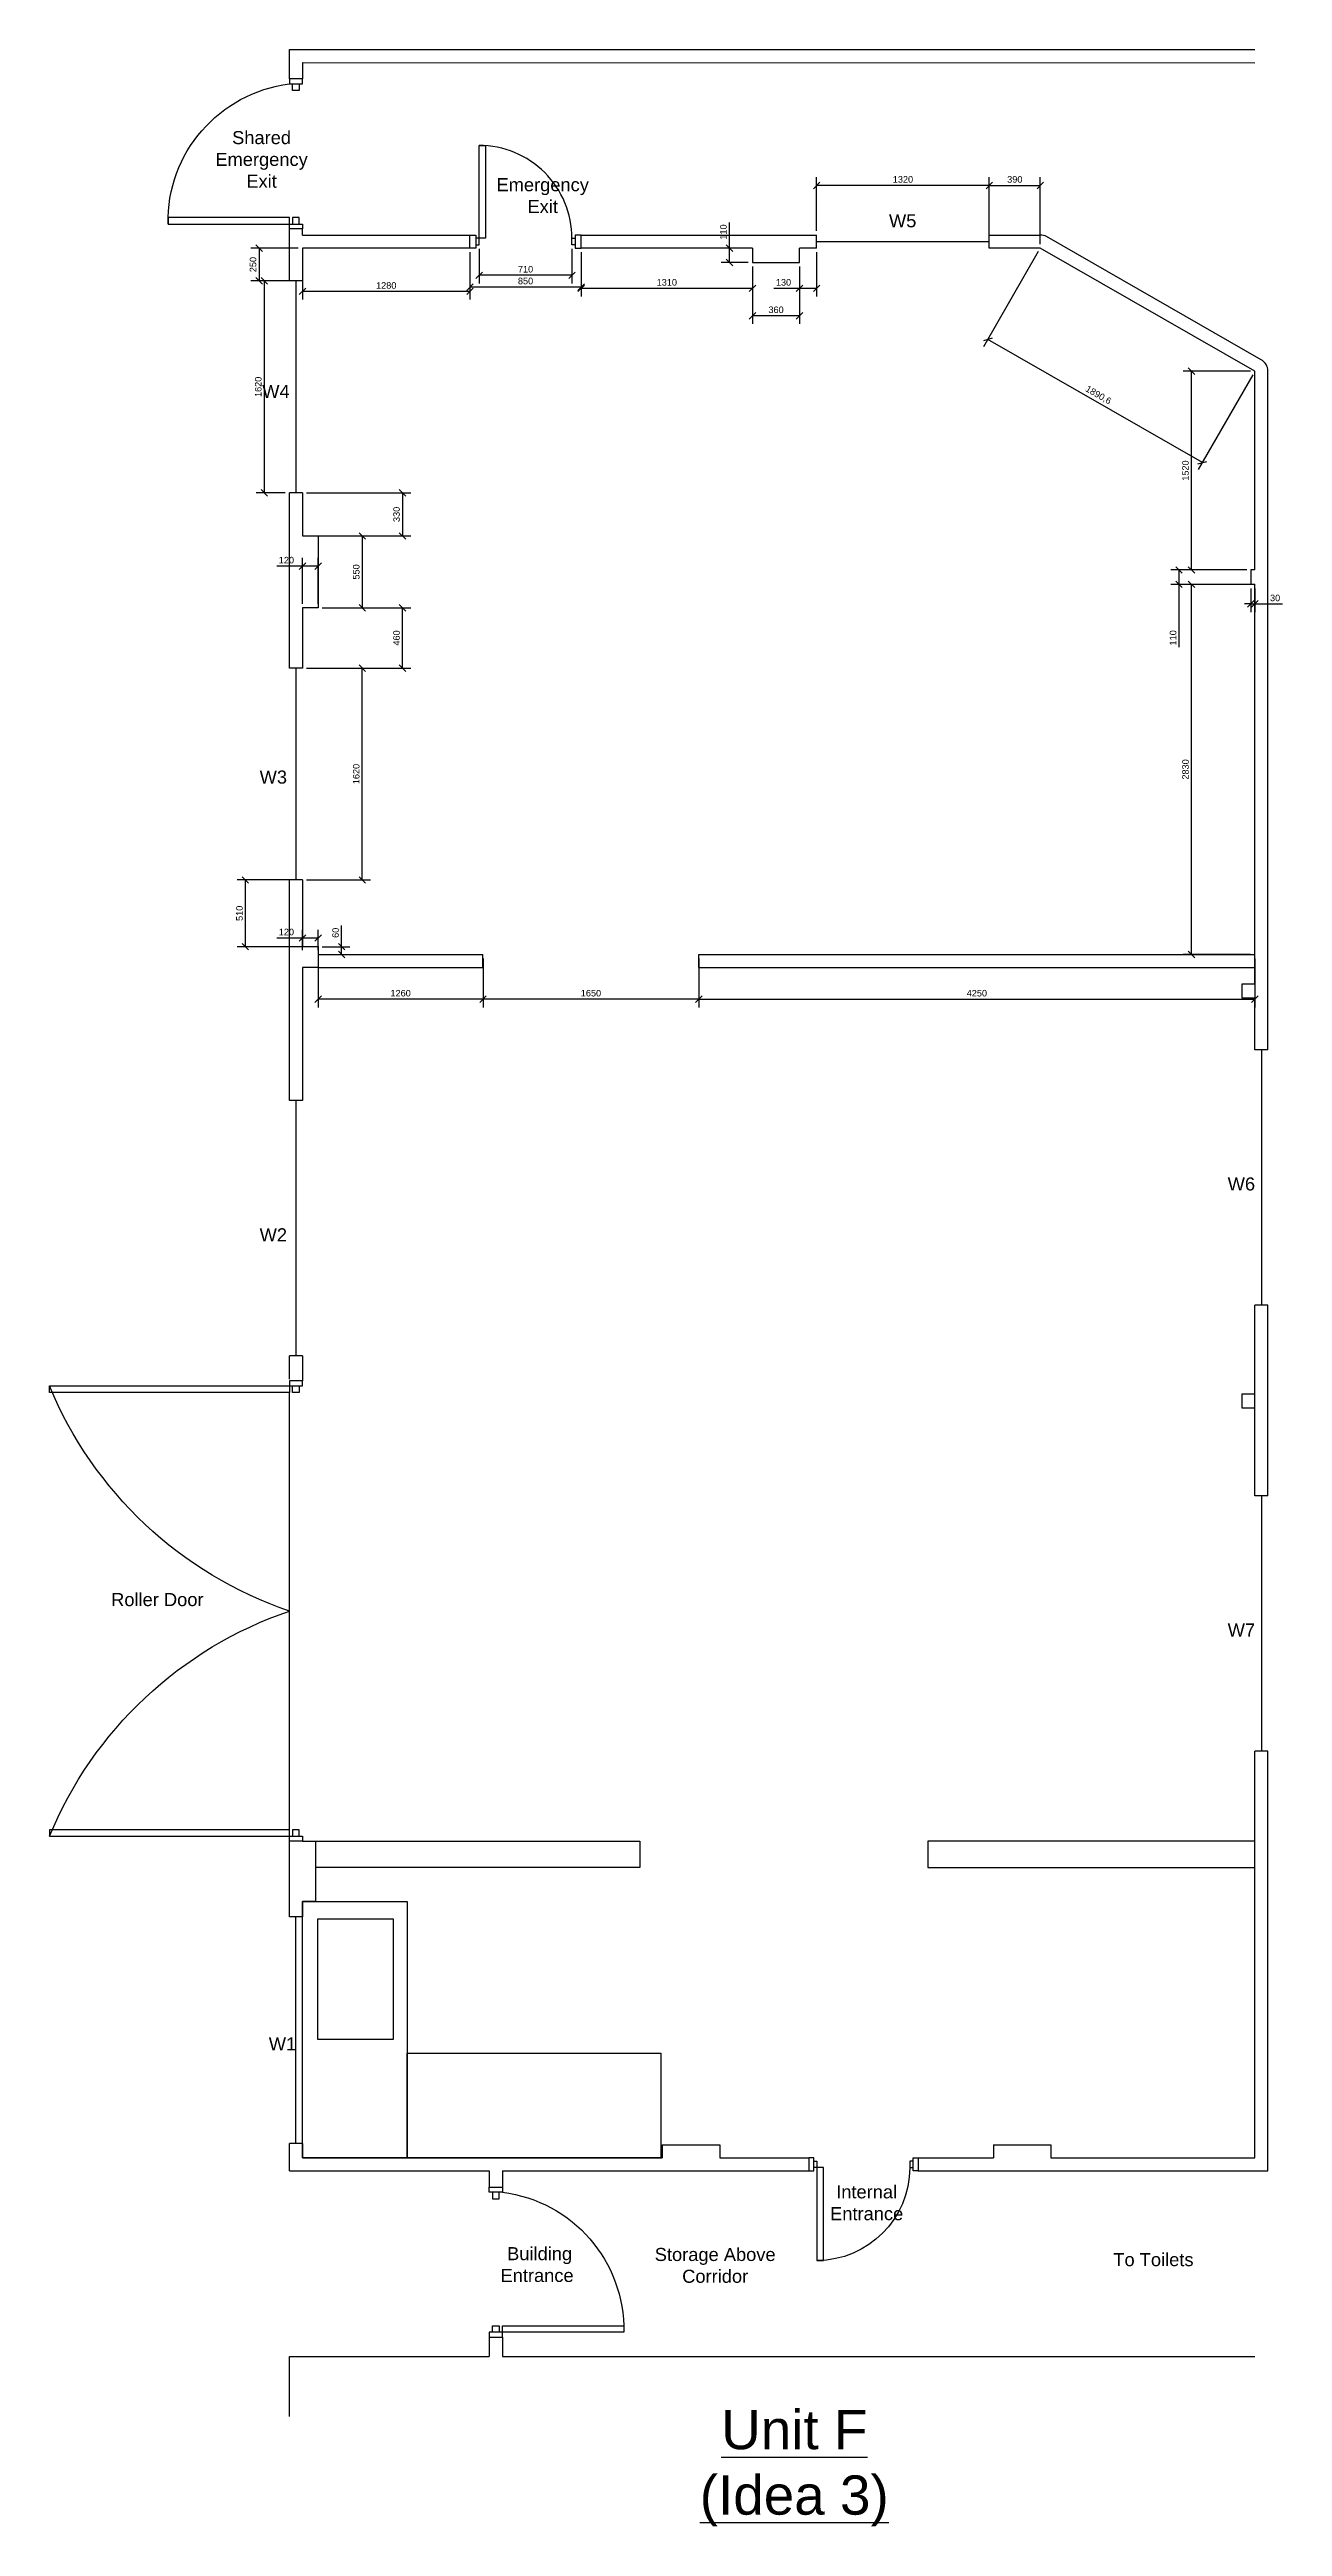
# Model space of a CAD drawing. Extents: x 174723 to 417084, y 13529 to 78714.
# Drawn here: x 352858 to 362283, y 22565 to 41502 of the extents above; entities that cross this region are included whole.
import ezdxf

# ---------------------------------------------------------------- set-up
doc = ezdxf.new("R2010")
doc.units = 0
doc.layers.get('0').update_dxf_attribs({"linetype": 'CONTINUOUS'})
doc.layers.get('DEFPOINTS').update_dxf_attribs({"linetype": 'CONTINUOUS'})
for name, color, linetype in [('DIMENSIONS', 4, 'CONTINUOUS'), ('ROOM_TEXT', 1, 'CONTINUOUS'), ('TIMBER', 2, 'CONTINUOUS'), ('VERIFIED_DIMENSIONS', 6, 'CONTINUOUS'), ('WALLS', 7, 'CONTINUOUS')]:
    doc.layers.add(name, color=color, linetype=linetype)
doc.styles.add('ROOM_TEXT', font='arial.ttf')
doc.styles.get("Standard").update_dxf_attribs({"font": 'arial.ttf'})
doc.dimstyles.new('ISO-25', dxfattribs={"dimtxt": 2.5, "dimasz": 2.5, "dimexe": 1.25, "dimexo": 0.625, "dimtad": 1, "dimtxsty": 'STANDARD', "dimcen": 2.5, "dimazin": 3, "dimtfac": 1, "dimtmove": 0, "dimatfit": 3})

# ---------------------------------------------------------------- blocks, each defined once
blk = doc.blocks.new('SINGLE_DOOR')
at = {"linetype": 'CONTINUOUS'}
for points in [[(38233, 49540), (38233, 49578), (38333, 49578), (38333, 49540)], [(38258, 49540), (38258, 49516), (38308, 49516), (38308, 49540)], [(38233, 48781), (38233, 48743), (38333, 48743), (38333, 48781)], [(38258, 48781), (38258, 48806), (38308, 48806), (38308, 48781)]]:
    blk.add_lwpolyline(points, close=True, dxfattribs=at)
blk.add_lwpolyline([(38308, 49466), (38308, 49516), (39018, 49516), (39018, 49466)], close=True)
blk.add_arc((38308, 49516), 710, 270, 360)
blk = doc.blocks.new('_OBLIQUE')
at = {"color": 0, "linetype": 'BYBLOCK'}
blk.add_line((-0.5, -0.5), (0.5, 0.5), dxfattribs=at)
blk = doc.blocks.new('*D98')
at = {"layer": 'DEFPOINTS', "color": 0}
for p in [(356172, 34583), (357822, 34583), (356172, 34242)]:
    blk.add_point(p, dxfattribs=at)
at = {"layer": 'VERIFIED_DIMENSIONS', "color": 0}
for p, q in [((356172, 34552), (356172, 34179)), ((357822, 34552), (357822, 34179)), ((357822, 34242), (356172, 34242))]:
    blk.add_line(p, q, dxfattribs=at)
at = {"layer": 'VERIFIED_DIMENSIONS', "color": 0, "xscale": 50, "yscale": 50, "zscale": 50, "rotation": 180}
blk.add_blockref('_OBLIQUE', (356172, 34242), dxfattribs=at)
at = {"layer": 'VERIFIED_DIMENSIONS', "color": 0, "xscale": 50, "yscale": 50, "zscale": 50}
blk.add_blockref('_OBLIQUE', (357822, 34242), dxfattribs=at)
at = {"layer": 'VERIFIED_DIMENSIONS', "color": 0, "insert": (356997, 34287), "char_height": 50, "attachment_point": 5}
blk.add_mtext('1650', dxfattribs=at)
blk = doc.blocks.new('*D99')
at = {"layer": 'DEFPOINTS', "color": 0}
for p in [(357822, 34583), (362072, 34583), (362072, 34242)]:
    blk.add_point(p, dxfattribs=at)
at = {"layer": 'VERIFIED_DIMENSIONS', "color": 0}
for p, q in [((357822, 34552), (357822, 34179)), ((362072, 34552), (362072, 34179)), ((357822, 34242), (362072, 34242))]:
    blk.add_line(p, q, dxfattribs=at)
at = {"layer": 'VERIFIED_DIMENSIONS', "color": 0, "xscale": 50, "yscale": 50, "zscale": 50, "rotation": 180}
blk.add_blockref('_OBLIQUE', (357822, 34242), dxfattribs=at)
at = {"layer": 'VERIFIED_DIMENSIONS', "color": 0, "xscale": 50, "yscale": 50, "zscale": 50}
blk.add_blockref('_OBLIQUE', (362072, 34242), dxfattribs=at)
at = {"layer": 'VERIFIED_DIMENSIONS', "color": 0, "insert": (359947, 34287), "char_height": 50, "attachment_point": 5}
blk.add_mtext('4250', dxfattribs=at)
blk = doc.blocks.new('*D100')
at = {"layer": 'DEFPOINTS', "color": 0}
for p in [(361588, 37413), (362072, 37413), (362072, 34583)]:
    blk.add_point(p, dxfattribs=at)
at = {"layer": 'VERIFIED_DIMENSIONS', "color": 0}
for p, q in [((362040, 37413), (361525, 37413)), ((361588, 34583), (361588, 37413)), ((362040, 34583), (361525, 34583))]:
    blk.add_line(p, q, dxfattribs=at)
at = {"layer": 'VERIFIED_DIMENSIONS', "color": 0, "xscale": 50, "yscale": 50, "zscale": 50}
for p, rotation in [((361588, 37413), 90), ((361588, 34583), 270)]:
    blk.add_blockref('_OBLIQUE', p, dxfattribs=dict(at, rotation=rotation))
at = {"layer": 'VERIFIED_DIMENSIONS', "color": 0, "insert": (361542, 35998), "char_height": 50, "attachment_point": 5, "rotation": 90}
blk.add_mtext('2830', dxfattribs=at)
blk = doc.blocks.new('*D101')
at = {"layer": 'DEFPOINTS', "color": 0}
for p in [(361492, 37523), (362042, 37523), (362042, 37413)]:
    blk.add_point(p, dxfattribs=at)
at = {"layer": 'VERIFIED_DIMENSIONS', "color": 0}
for p, q in [((362010, 37523), (361430, 37523)), ((361492, 37523), (361492, 37413)), ((362010, 37413), (361430, 37413)), ((361492, 37413), (361492, 36932))]:
    blk.add_line(p, q, dxfattribs=at)
at = {"layer": 'VERIFIED_DIMENSIONS', "color": 0, "xscale": 50, "yscale": 50, "zscale": 50}
for p, rotation in [((361492, 37523), 90), ((361492, 37413), 270)]:
    blk.add_blockref('_OBLIQUE', p, dxfattribs=dict(at, rotation=rotation))
at = {"layer": 'VERIFIED_DIMENSIONS', "color": 0, "insert": (361447, 37004), "char_height": 50, "attachment_point": 5, "rotation": 90}
blk.add_mtext('110', dxfattribs=at)
blk = doc.blocks.new('*D102')
at = {"layer": 'DEFPOINTS', "color": 0}
for p in [(361588, 39043), (362072, 39043), (362042, 37523)]:
    blk.add_point(p, dxfattribs=at)
at = {"layer": 'VERIFIED_DIMENSIONS', "color": 0}
for p, q in [((362040, 39043), (361525, 39043)), ((361588, 37523), (361588, 39043)), ((362010, 37523), (361525, 37523))]:
    blk.add_line(p, q, dxfattribs=at)
at = {"layer": 'VERIFIED_DIMENSIONS', "color": 0, "xscale": 50, "yscale": 50, "zscale": 50}
for p, rotation in [((361588, 39043), 90), ((361588, 37523), 270)]:
    blk.add_blockref('_OBLIQUE', p, dxfattribs=dict(at, rotation=rotation))
at = {"layer": 'VERIFIED_DIMENSIONS', "color": 0, "insert": (361542, 38283), "char_height": 50, "attachment_point": 5, "rotation": 90}
blk.add_mtext('1520', dxfattribs=at)
blk = doc.blocks.new('*D103')
at = {"layer": 'DEFPOINTS', "color": 0}
for p in [(354912, 34583), (356172, 34583), (354912, 34242)]:
    blk.add_point(p, dxfattribs=at)
at = {"layer": 'VERIFIED_DIMENSIONS', "color": 0}
for p, q in [((354912, 34552), (354912, 34179)), ((356172, 34552), (356172, 34179)), ((356172, 34242), (354912, 34242))]:
    blk.add_line(p, q, dxfattribs=at)
at = {"layer": 'VERIFIED_DIMENSIONS', "color": 0, "xscale": 50, "yscale": 50, "zscale": 50, "rotation": 180}
blk.add_blockref('_OBLIQUE', (354912, 34242), dxfattribs=at)
at = {"layer": 'VERIFIED_DIMENSIONS', "color": 0, "xscale": 50, "yscale": 50, "zscale": 50}
blk.add_blockref('_OBLIQUE', (356172, 34242), dxfattribs=at)
at = {"layer": 'VERIFIED_DIMENSIONS', "color": 0, "insert": (355542, 34287), "char_height": 50, "attachment_point": 5}
blk.add_mtext('1260', dxfattribs=at)
blk = doc.blocks.new('*D104')
at = {"layer": 'DEFPOINTS', "color": 0}
for p in [(354912, 34643), (354912, 34583), (355091, 34643)]:
    blk.add_point(p, dxfattribs=at)
at = {"layer": 'VERIFIED_DIMENSIONS', "color": 0}
for p, q in [((355091, 34643), (355091, 34805)), ((354943, 34643), (355153, 34643)), ((354943, 34583), (355153, 34583)), ((355091, 34583), (355091, 34643))]:
    blk.add_line(p, q, dxfattribs=at)
at = {"layer": 'VERIFIED_DIMENSIONS', "color": 0, "xscale": 50, "yscale": 50, "zscale": 50}
for p, rotation in [((355091, 34643), 90), ((355091, 34583), 270)]:
    blk.add_blockref('_OBLIQUE', p, dxfattribs=dict(at, rotation=rotation))
at = {"layer": 'VERIFIED_DIMENSIONS', "color": 0, "insert": (355045, 34749), "char_height": 50, "attachment_point": 5, "rotation": 90}
blk.add_mtext('60', dxfattribs=at)
blk = doc.blocks.new('*D105')
at = {"layer": 'DEFPOINTS', "color": 0}
for p in [(354355, 35153), (354792, 35153), (354912, 34643)]:
    blk.add_point(p, dxfattribs=at)
at = {"layer": 'VERIFIED_DIMENSIONS', "color": 0}
for p, q in [((354760, 35153), (354293, 35153)), ((354355, 34643), (354355, 35153)), ((354880, 34643), (354293, 34643))]:
    blk.add_line(p, q, dxfattribs=at)
at = {"layer": 'VERIFIED_DIMENSIONS', "color": 0, "xscale": 50, "yscale": 50, "zscale": 50}
for p, rotation in [((354355, 35153), 90), ((354355, 34643), 270)]:
    blk.add_blockref('_OBLIQUE', p, dxfattribs=dict(at, rotation=rotation))
at = {"layer": 'VERIFIED_DIMENSIONS', "color": 0, "insert": (354310, 34898), "char_height": 50, "attachment_point": 5, "rotation": 90}
blk.add_mtext('510', dxfattribs=at)
blk = doc.blocks.new('*D106')
at = {"layer": 'DEFPOINTS', "color": 0}
for p in [(354792, 36773), (355249, 36773), (354792, 35153)]:
    blk.add_point(p, dxfattribs=at)
at = {"layer": 'VERIFIED_DIMENSIONS', "color": 0}
for p, q in [((354823, 36773), (355311, 36773)), ((355249, 35153), (355249, 36773)), ((354823, 35153), (355311, 35153))]:
    blk.add_line(p, q, dxfattribs=at)
at = {"layer": 'VERIFIED_DIMENSIONS', "color": 0, "xscale": 50, "yscale": 50, "zscale": 50}
for p, rotation in [((355249, 36773), 90), ((355249, 35153), 270)]:
    blk.add_blockref('_OBLIQUE', p, dxfattribs=dict(at, rotation=rotation))
at = {"layer": 'VERIFIED_DIMENSIONS', "color": 0, "insert": (355203, 35963), "char_height": 50, "attachment_point": 5, "rotation": 90}
blk.add_mtext('1620', dxfattribs=at)
blk = doc.blocks.new('*D107')
at = {"layer": 'DEFPOINTS', "color": 0}
for p in [(360432, 40463), (360042, 39984), (360432, 39984)]:
    blk.add_point(p, dxfattribs=at)
at = {"layer": 'VERIFIED_DIMENSIONS', "color": 0}
for p, q in [((360042, 40015), (360042, 40526)), ((360042, 40463), (360432, 40463)), ((360432, 40015), (360432, 40526))]:
    blk.add_line(p, q, dxfattribs=at)
at = {"layer": 'VERIFIED_DIMENSIONS', "color": 0, "xscale": 50, "yscale": 50, "zscale": 50, "rotation": 180}
blk.add_blockref('_OBLIQUE', (360042, 40463), dxfattribs=at)
at = {"layer": 'VERIFIED_DIMENSIONS', "color": 0, "xscale": 50, "yscale": 50, "zscale": 50}
blk.add_blockref('_OBLIQUE', (360432, 40463), dxfattribs=at)
at = {"layer": 'VERIFIED_DIMENSIONS', "color": 0, "insert": (360237, 40509), "char_height": 50, "attachment_point": 5}
blk.add_mtext('390', dxfattribs=at)
blk = doc.blocks.new('*D108')
at = {"layer": 'DEFPOINTS', "color": 0}
for p in [(360432, 39984), (360031, 39285), (362072, 39043)]:
    blk.add_point(p, dxfattribs=at)
at = {"layer": 'VERIFIED_DIMENSIONS', "color": 0}
for p, q in [((360416, 39957), (359999, 39230)), ((361671, 38344), (360031, 39285)), ((362056, 39016), (361639, 38290))]:
    blk.add_line(p, q, dxfattribs=at)
at = {"layer": 'VERIFIED_DIMENSIONS', "color": 0, "xscale": 50, "yscale": 50, "zscale": 50}
for p, rotation in [((360031, 39285), 150.1636258431039), ((361671, 38344), 330.1636258431038)]:
    blk.add_blockref('_OBLIQUE', p, dxfattribs=dict(at, rotation=rotation))
at = {"layer": 'VERIFIED_DIMENSIONS', "color": 0, "insert": (360875, 38858), "char_height": 50, "attachment_point": 5, "rotation": 330.1636}
blk.add_mtext('1890,6', dxfattribs=at)
blk = doc.blocks.new('*D109')
at = {"layer": 'DEFPOINTS', "color": 0}
for p in [(358722, 40463), (358722, 40084), (360042, 40084)]:
    blk.add_point(p, dxfattribs=at)
at = {"layer": 'VERIFIED_DIMENSIONS', "color": 0}
for p, q in [((358722, 40115), (358722, 40526)), ((360042, 40463), (358722, 40463)), ((360042, 40115), (360042, 40526))]:
    blk.add_line(p, q, dxfattribs=at)
at = {"layer": 'VERIFIED_DIMENSIONS', "color": 0, "xscale": 50, "yscale": 50, "zscale": 50, "rotation": 180}
blk.add_blockref('_OBLIQUE', (358722, 40463), dxfattribs=at)
at = {"layer": 'VERIFIED_DIMENSIONS', "color": 0, "xscale": 50, "yscale": 50, "zscale": 50}
blk.add_blockref('_OBLIQUE', (360042, 40463), dxfattribs=at)
at = {"layer": 'VERIFIED_DIMENSIONS', "color": 0, "insert": (359382, 40509), "char_height": 50, "attachment_point": 5}
blk.add_mtext('1320', dxfattribs=at)
blk = doc.blocks.new('*D110')
at = {"layer": 'DEFPOINTS', "color": 0}
for p in [(358722, 39984), (358592, 39874), (358592, 39676)]:
    blk.add_point(p, dxfattribs=at)
at = {"layer": 'VERIFIED_DIMENSIONS', "color": 0}
for p, q in [((358592, 39843), (358592, 39614)), ((358722, 39953), (358722, 39614)), ((358592, 39676), (358396, 39676)), ((358722, 39676), (358592, 39676))]:
    blk.add_line(p, q, dxfattribs=at)
at = {"layer": 'VERIFIED_DIMENSIONS', "color": 0, "xscale": 50, "yscale": 50, "zscale": 50, "rotation": 180}
blk.add_blockref('_OBLIQUE', (358592, 39676), dxfattribs=at)
at = {"layer": 'VERIFIED_DIMENSIONS', "color": 0, "xscale": 50, "yscale": 50, "zscale": 50}
blk.add_blockref('_OBLIQUE', (358722, 39676), dxfattribs=at)
at = {"layer": 'VERIFIED_DIMENSIONS', "color": 0, "insert": (358469, 39722), "char_height": 50, "attachment_point": 5}
blk.add_mtext('130', dxfattribs=at)
blk = doc.blocks.new('*D111')
at = {"layer": 'DEFPOINTS', "color": 0}
for p in [(358232, 39874), (358592, 39874), (358232, 39466)]:
    blk.add_point(p, dxfattribs=at)
at = {"layer": 'VERIFIED_DIMENSIONS', "color": 0}
for p, q in [((358232, 39843), (358232, 39404)), ((358592, 39843), (358592, 39404)), ((358592, 39466), (358232, 39466))]:
    blk.add_line(p, q, dxfattribs=at)
at = {"layer": 'VERIFIED_DIMENSIONS', "color": 0, "xscale": 50, "yscale": 50, "zscale": 50, "rotation": 180}
blk.add_blockref('_OBLIQUE', (358232, 39466), dxfattribs=at)
at = {"layer": 'VERIFIED_DIMENSIONS', "color": 0, "xscale": 50, "yscale": 50, "zscale": 50}
blk.add_blockref('_OBLIQUE', (358592, 39466), dxfattribs=at)
at = {"layer": 'VERIFIED_DIMENSIONS', "color": 0, "insert": (358412, 39512), "char_height": 50, "attachment_point": 5}
blk.add_mtext('360', dxfattribs=at)
blk = doc.blocks.new('*D112')
at = {"layer": 'DEFPOINTS', "color": 0}
for p in [(356922, 39984), (358232, 39874), (356922, 39676)]:
    blk.add_point(p, dxfattribs=at)
at = {"layer": 'VERIFIED_DIMENSIONS', "color": 0}
for p, q in [((356922, 39953), (356922, 39614)), ((358232, 39843), (358232, 39614)), ((358232, 39676), (356922, 39676))]:
    blk.add_line(p, q, dxfattribs=at)
at = {"layer": 'VERIFIED_DIMENSIONS', "color": 0, "xscale": 50, "yscale": 50, "zscale": 50, "rotation": 180}
blk.add_blockref('_OBLIQUE', (356922, 39676), dxfattribs=at)
at = {"layer": 'VERIFIED_DIMENSIONS', "color": 0, "xscale": 50, "yscale": 50, "zscale": 50}
blk.add_blockref('_OBLIQUE', (358232, 39676), dxfattribs=at)
at = {"layer": 'VERIFIED_DIMENSIONS', "color": 0, "insert": (357577, 39722), "char_height": 50, "attachment_point": 5}
blk.add_mtext('1310', dxfattribs=at)
blk = doc.blocks.new('*D94')
at = {"layer": 'DEFPOINTS', "color": 0}
for p in [(356072, 39984), (356922, 39984), (356072, 39686)]:
    blk.add_point(p, dxfattribs=at)
at = {"layer": 'VERIFIED_DIMENSIONS', "color": 0}
for p, q in [((356072, 39953), (356072, 39624)), ((356922, 39953), (356922, 39624)), ((356922, 39686), (356072, 39686))]:
    blk.add_line(p, q, dxfattribs=at)
at = {"layer": 'VERIFIED_DIMENSIONS', "color": 0, "xscale": 50, "yscale": 50, "zscale": 50, "rotation": 180}
blk.add_blockref('_OBLIQUE', (356072, 39686), dxfattribs=at)
at = {"layer": 'VERIFIED_DIMENSIONS', "color": 0, "xscale": 50, "yscale": 50, "zscale": 50}
blk.add_blockref('_OBLIQUE', (356922, 39686), dxfattribs=at)
at = {"layer": 'VERIFIED_DIMENSIONS', "color": 0, "insert": (356497, 39732), "char_height": 50, "attachment_point": 5}
blk.add_mtext('850', dxfattribs=at)
blk = doc.blocks.new('*D95')
at = {"layer": 'DEFPOINTS', "color": 0}
for p in [(356142, 40009), (356852, 40009), (356142, 39776)]:
    blk.add_point(p, dxfattribs=at)
at = {"layer": 'VERIFIED_DIMENSIONS', "color": 0}
for p, q in [((356142, 39978), (356142, 39714)), ((356852, 39978), (356852, 39714)), ((356852, 39776), (356142, 39776))]:
    blk.add_line(p, q, dxfattribs=at)
at = {"layer": 'VERIFIED_DIMENSIONS', "color": 0, "xscale": 50, "yscale": 50, "zscale": 50, "rotation": 180}
blk.add_blockref('_OBLIQUE', (356142, 39776), dxfattribs=at)
at = {"layer": 'VERIFIED_DIMENSIONS', "color": 0, "xscale": 50, "yscale": 50, "zscale": 50}
blk.add_blockref('_OBLIQUE', (356852, 39776), dxfattribs=at)
at = {"layer": 'VERIFIED_DIMENSIONS', "color": 0, "insert": (356497, 39822), "char_height": 50, "attachment_point": 5}
blk.add_mtext('710', dxfattribs=at)
blk = doc.blocks.new('*D113')
at = {"layer": 'DEFPOINTS', "color": 0}
for p in [(354792, 39984), (356072, 39984), (354792, 39653)]:
    blk.add_point(p, dxfattribs=at)
at = {"layer": 'VERIFIED_DIMENSIONS', "color": 0}
for p, q in [((354792, 39953), (354792, 39590)), ((356072, 39953), (356072, 39590)), ((356072, 39653), (354792, 39653))]:
    blk.add_line(p, q, dxfattribs=at)
at = {"layer": 'VERIFIED_DIMENSIONS', "color": 0, "xscale": 50, "yscale": 50, "zscale": 50, "rotation": 180}
blk.add_blockref('_OBLIQUE', (354792, 39653), dxfattribs=at)
at = {"layer": 'VERIFIED_DIMENSIONS', "color": 0, "xscale": 50, "yscale": 50, "zscale": 50}
blk.add_blockref('_OBLIQUE', (356072, 39653), dxfattribs=at)
at = {"layer": 'VERIFIED_DIMENSIONS', "color": 0, "insert": (355432, 39698), "char_height": 50, "attachment_point": 5}
blk.add_mtext('1280', dxfattribs=at)
blk = doc.blocks.new('*D114')
at = {"layer": 'DEFPOINTS', "color": 0}
for p in [(354792, 39983), (354460, 39733), (354792, 39733)]:
    blk.add_point(p, dxfattribs=at)
at = {"layer": 'VERIFIED_DIMENSIONS', "color": 0}
for p, q in [((354760, 39983), (354398, 39983)), ((354460, 39983), (354460, 39733)), ((354760, 39733), (354398, 39733))]:
    blk.add_line(p, q, dxfattribs=at)
at = {"layer": 'VERIFIED_DIMENSIONS', "color": 0, "xscale": 50, "yscale": 50, "zscale": 50}
for p, rotation in [((354460, 39983), 90), ((354460, 39733), 270)]:
    blk.add_blockref('_OBLIQUE', p, dxfattribs=dict(at, rotation=rotation))
at = {"layer": 'VERIFIED_DIMENSIONS', "color": 0, "insert": (354414, 39858), "char_height": 50, "attachment_point": 5, "rotation": 90}
blk.add_mtext('250', dxfattribs=at)
blk = doc.blocks.new('*D115')
at = {"layer": 'DEFPOINTS', "color": 0}
for p in [(354692, 39733), (354500, 38113), (354692, 38113)]:
    blk.add_point(p, dxfattribs=at)
at = {"layer": 'VERIFIED_DIMENSIONS', "color": 0}
for p, q in [((354660, 39733), (354438, 39733)), ((354500, 39733), (354500, 38113)), ((354660, 38113), (354438, 38113))]:
    blk.add_line(p, q, dxfattribs=at)
at = {"layer": 'VERIFIED_DIMENSIONS', "color": 0, "xscale": 50, "yscale": 50, "zscale": 50}
for p, rotation in [((354500, 39733), 90), ((354500, 38113), 270)]:
    blk.add_blockref('_OBLIQUE', p, dxfattribs=dict(at, rotation=rotation))
at = {"layer": 'VERIFIED_DIMENSIONS', "color": 0, "insert": (354454, 38923), "char_height": 50, "attachment_point": 5, "rotation": 90}
blk.add_mtext('1620', dxfattribs=at)
blk = doc.blocks.new('*D116')
at = {"layer": 'DEFPOINTS', "color": 0}
for p in [(354912, 37233), (355556, 37233), (354792, 36773)]:
    blk.add_point(p, dxfattribs=at)
at = {"layer": 'VERIFIED_DIMENSIONS', "color": 0}
for p, q in [((354943, 37233), (355619, 37233)), ((355556, 36773), (355556, 37233)), ((354824, 36773), (355619, 36773))]:
    blk.add_line(p, q, dxfattribs=at)
at = {"layer": 'VERIFIED_DIMENSIONS', "color": 0, "xscale": 50, "yscale": 50, "zscale": 50}
for p, rotation in [((355556, 37233), 90), ((355556, 36773), 270)]:
    blk.add_blockref('_OBLIQUE', p, dxfattribs=dict(at, rotation=rotation))
at = {"layer": 'VERIFIED_DIMENSIONS', "color": 0, "insert": (355511, 37003), "char_height": 50, "attachment_point": 5, "rotation": 90}
blk.add_mtext('460', dxfattribs=at)
blk = doc.blocks.new('*D117')
at = {"layer": 'DEFPOINTS', "color": 0}
for p in [(354912, 37783), (354912, 37233), (355249, 37233)]:
    blk.add_point(p, dxfattribs=at)
at = {"layer": 'DIMENSIONS', "color": 0}
for p, q in [((354943, 37783), (355311, 37783)), ((355249, 37783), (355249, 37233)), ((354943, 37233), (355311, 37233))]:
    blk.add_line(p, q, dxfattribs=at)
at = {"layer": 'DIMENSIONS', "color": 0, "xscale": 50, "yscale": 50, "zscale": 50}
for p, rotation in [((355249, 37783), 90), ((355249, 37233), 270)]:
    blk.add_blockref('_OBLIQUE', p, dxfattribs=dict(at, rotation=rotation))
at = {"layer": 'DIMENSIONS', "color": 0, "insert": (355203, 37508), "char_height": 50, "attachment_point": 5, "rotation": 90}
blk.add_mtext('550', dxfattribs=at)
blk = doc.blocks.new('*D118')
at = {"layer": 'DEFPOINTS', "color": 0}
for p in [(354792, 38113), (354792, 37783), (355556, 37783)]:
    blk.add_point(p, dxfattribs=at)
at = {"layer": 'VERIFIED_DIMENSIONS', "color": 0}
for p, q in [((354823, 38113), (355619, 38113)), ((355556, 38113), (355556, 37783)), ((354823, 37783), (355619, 37783))]:
    blk.add_line(p, q, dxfattribs=at)
at = {"layer": 'VERIFIED_DIMENSIONS', "color": 0, "xscale": 50, "yscale": 50, "zscale": 50}
for p, rotation in [((355556, 38113), 90), ((355556, 37783), 270)]:
    blk.add_blockref('_OBLIQUE', p, dxfattribs=dict(at, rotation=rotation))
at = {"layer": 'VERIFIED_DIMENSIONS', "color": 0, "insert": (355511, 37948), "char_height": 50, "attachment_point": 5, "rotation": 90}
blk.add_mtext('330', dxfattribs=at)
blk = doc.blocks.new('*D119')
at = {"layer": 'DEFPOINTS', "color": 0}
for p in [(362042, 37413), (362072, 37413), (362072, 37264)]:
    blk.add_point(p, dxfattribs=at)
at = {"layer": 'VERIFIED_DIMENSIONS', "color": 0}
for p, q in [((362042, 37382), (362042, 37201)), ((362072, 37382), (362072, 37201)), ((362042, 37264), (361992, 37264)), ((362042, 37264), (362072, 37264)), ((362072, 37264), (362283, 37264))]:
    blk.add_line(p, q, dxfattribs=at)
at = {"layer": 'VERIFIED_DIMENSIONS', "color": 0, "xscale": 50, "yscale": 50, "zscale": 50}
blk.add_blockref('_OBLIQUE', (362042, 37264), dxfattribs=at)
at = {"layer": 'VERIFIED_DIMENSIONS', "color": 0, "xscale": 50, "yscale": 50, "zscale": 50, "rotation": 180}
blk.add_blockref('_OBLIQUE', (362072, 37264), dxfattribs=at)
at = {"layer": 'VERIFIED_DIMENSIONS', "color": 0, "insert": (362227, 37309), "char_height": 50, "attachment_point": 5}
blk.add_mtext('30', dxfattribs=at)
blk = doc.blocks.new('*D120')
at = {"layer": 'DEFPOINTS', "color": 0}
for p in [(358056, 39984), (358232, 39984), (358232, 39874)]:
    blk.add_point(p, dxfattribs=at)
at = {"layer": 'VERIFIED_DIMENSIONS', "color": 0}
for p, q in [((358056, 39984), (358056, 40179)), ((358200, 39984), (357993, 39984)), ((358056, 39874), (358056, 39984)), ((358200, 39874), (357993, 39874))]:
    blk.add_line(p, q, dxfattribs=at)
at = {"layer": 'VERIFIED_DIMENSIONS', "color": 0, "xscale": 50, "yscale": 50, "zscale": 50}
for p, rotation in [((358056, 39984), 90), ((358056, 39874), 270)]:
    blk.add_blockref('_OBLIQUE', p, dxfattribs=dict(at, rotation=rotation))
at = {"layer": 'VERIFIED_DIMENSIONS', "color": 0, "insert": (358010, 40107), "char_height": 50, "attachment_point": 5, "rotation": 90}
blk.add_mtext('110', dxfattribs=at)
blk = doc.blocks.new('*D121')
at = {"layer": 'DEFPOINTS', "color": 0}
for p in [(354792, 37552), (354792, 37233), (354912, 37233)]:
    blk.add_point(p, dxfattribs=at)
at = {"layer": 'VERIFIED_DIMENSIONS', "color": 0}
for p, q in [((354792, 37552), (354596, 37552)), ((354792, 37265), (354792, 37615)), ((354912, 37552), (354792, 37552)), ((354912, 37265), (354912, 37615))]:
    blk.add_line(p, q, dxfattribs=at)
at = {"layer": 'VERIFIED_DIMENSIONS', "color": 0, "xscale": 50, "yscale": 50, "zscale": 50, "rotation": 180}
blk.add_blockref('_OBLIQUE', (354792, 37552), dxfattribs=at)
at = {"layer": 'VERIFIED_DIMENSIONS', "color": 0, "xscale": 50, "yscale": 50, "zscale": 50}
blk.add_blockref('_OBLIQUE', (354912, 37552), dxfattribs=at)
at = {"layer": 'VERIFIED_DIMENSIONS', "color": 0, "insert": (354669, 37598), "char_height": 50, "attachment_point": 5}
blk.add_mtext('120', dxfattribs=at)
blk = doc.blocks.new('*D122')
at = {"layer": 'DEFPOINTS', "color": 0}
for p in [(354792, 34709), (354792, 34583), (354912, 34583)]:
    blk.add_point(p, dxfattribs=at)
at = {"layer": 'VERIFIED_DIMENSIONS', "color": 0}
for p, q in [((354792, 34709), (354596, 34709)), ((354792, 34615), (354792, 34772)), ((354912, 34709), (354792, 34709)), ((354912, 34615), (354912, 34772))]:
    blk.add_line(p, q, dxfattribs=at)
at = {"layer": 'VERIFIED_DIMENSIONS', "color": 0, "xscale": 50, "yscale": 50, "zscale": 50, "rotation": 180}
blk.add_blockref('_OBLIQUE', (354792, 34709), dxfattribs=at)
at = {"layer": 'VERIFIED_DIMENSIONS', "color": 0, "xscale": 50, "yscale": 50, "zscale": 50}
blk.add_blockref('_OBLIQUE', (354912, 34709), dxfattribs=at)
at = {"layer": 'VERIFIED_DIMENSIONS', "color": 0, "insert": (354669, 34755), "char_height": 50, "attachment_point": 5}
blk.add_mtext('120', dxfattribs=at)

msp = doc.modelspace()

# ---------------------------------------------------------------- linework, layer by layer
at = {"linetype": 'CONTINUOUS'}
for points in [[(354791.654, 41238.811), (354791.654, 41276.811), (354691.654, 41276.811), (354691.654, 41238.811)], [(354766.654, 41238.811), (354766.654, 41188.811), (354716.654, 41188.811), (354716.654, 41238.811)], [(354691.653, 40168.055), (354691.653, 40218.055), (353763.953, 40218.055), (353763.953, 40168.055)], [(354791.654, 40168.055), (354791.654, 40130.055), (354691.653, 40130.055), (354691.653, 40168.055)], [(354766.653, 40168.055), (354766.653, 40218.055), (354716.653, 40218.055), (354716.653, 40168.055)], [(356117.153, 39983.89), (356071.653, 39983.89), (356071.654, 40083.89), (356117.154, 40083.89)], [(356117.153, 40008.89), (356141.653, 40008.89), (356141.654, 40058.89), (356117.154, 40058.89)], [(356876.153, 40008.89), (356851.653, 40008.89), (356851.654, 40058.89), (356876.154, 40058.89)], [(356876.153, 39983.89), (356921.653, 39983.89), (356921.654, 40083.89), (356876.154, 40083.89)], [(356219.977, 25120.038), (356219.977, 25158.038), (356319.977, 25158.038), (356319.977, 25120.038)], [(356244.977, 25120.038), (356244.977, 25070.038), (356294.977, 25070.038), (356294.977, 25120.038)], [(356244.977, 24049.281), (356244.977, 24099.281), (356294.977, 24099.281), (356294.977, 24049.281)], [(356319.977, 24049.281), (356319.977, 24099.281), (357247.677, 24099.282), (357247.677, 24049.282)], [(356219.977, 24049.281), (356219.977, 24011.281), (356319.977, 24011.281), (356319.977, 24049.281)]]:
    msp.add_lwpolyline(points, close=True, dxfattribs=at)
msp.add_lwpolyline([(356191.653, 40058.89), (356141.654, 40058.89), (356141.654, 40768.89), (356191.653, 40768.89)], close=True)
at = {"linetype": 'CONTINUOUS', "extrusion": (0, 0, -1)}
for centre, start, end in [((-354822.991, 40187.764), 358.9338277, 82.8773302), ((-356188.64, 24068.991), 97.1226698, 181.0661723)]:
    msp.add_arc(centre, 1059.221, start, end, dxfattribs=at)
msp.add_arc((356141.653, 40058.89), 710, 359.9999731, 89.9999969)
at = {"layer": 'ROOM_TEXT'}
for p, q in [((352858.317, 31285.269), (354691.653, 31285.27)), ((352858.317, 31235.269), (352858.317, 31285.269)), ((354791.654, 31323.27), (354691.653, 31323.27)), ((354691.653, 31323.27), (354691.653, 31285.27)), ((354691.653, 31285.27), (354791.654, 31285.27)), ((354691.653, 31285.27), (354691.653, 31235.27)), ((354716.653, 31235.27), (354716.653, 31285.27)), ((354716.653, 31285.27), (354766.653, 31285.27)), ((354766.653, 31285.27), (354766.653, 31235.27)), ((354791.654, 31285.27), (354791.654, 31323.27)), ((354691.653, 31235.27), (352858.317, 31235.269)), ((354691.653, 27891.27), (354691.653, 31235.27)), ((354766.653, 31235.27), (354716.653, 31235.27)), ((354691.653, 27891.27), (352858.317, 27891.27)), ((352858.317, 27891.27), (352858.317, 27841.27)), ((352858.317, 27841.27), (354691.653, 27841.27)), ((354691.653, 27841.27), (354691.653, 27891.27)), ((354691.653, 27803.27), (354691.653, 27841.27)), ((354691.653, 27841.27), (354791.654, 27841.27)), ((354766.653, 27891.27), (354716.653, 27891.27)), ((354716.653, 27891.27), (354716.653, 27841.27)), ((354716.653, 27841.27), (354766.653, 27841.27)), ((354766.653, 27841.27), (354766.653, 27891.27)), ((354791.654, 27841.27), (354791.654, 27803.27)), ((354791.654, 27803.27), (354691.653, 27803.27))]:
    msp.add_line(p, q, dxfattribs=at)
at = {"layer": 'ROOM_TEXT', "extrusion": (0, 0, -1)}
for centre, start, end in [((-355674.502, 32446.6), 288.8228385, 337.5898583), ((-355674.502, 26679.939), 22.4101428, 71.1771641)]:
    msp.add_arc(centre, 3046.241, start, end, dxfattribs=at)
at = {"layer": 'TIMBER'}
msp.add_line((358721.656, 40033.89), (360041.658, 40033.89), dxfattribs=at)
for points in [[(354741.653, 39733.266), (354741.653, 38113.271)], [(354741.653, 36773.27), (354741.653, 35153.272)], [(362121.653, 33854.755), (362121.653, 31902.802)], [(354741.653, 33465.934), (354741.653, 31513.982)], [(362121.653, 30444.547), (362121.653, 28492.594)], [(354891.654, 27803.27), (357371.654, 27803.27), (357371.654, 27603.27), (354891.654, 27603.27)], [(362071.654, 27803.27), (359571.654, 27803.27), (359571.654, 27603.27), (362071.654, 27603.27)], [(354741.653, 25492.839), (354741.653, 27224.786)]]:
    msp.add_lwpolyline(points, dxfattribs=at)
msp.add_lwpolyline([(354908.067, 27209.309), (355483.832, 27209.309), (355483.832, 26286.727), (354908.067, 26286.727)], close=True, dxfattribs=at)
at = {"layer": 'WALLS'}
for p, q in [((354691.654, 41276.811), (354691.654, 41502.049)), ((354691.654, 41502.049), (362071.654, 41501.429)), ((354791.654, 41402.049), (362071.654, 41401.429)), ((354691.653, 39733.266), (354691.653, 40130.055)), ((354791.653, 40083.89), (354791.654, 40130.055)), ((354691.653, 36773.27), (354691.653, 38113.271)), ((354691.653, 33465.934), (354691.653, 35153.272)), ((356171.654, 34483.27), (356171.654, 34583.27)), ((357821.655, 34483.27), (357821.655, 34583.27)), ((362171.654, 33854.755), (362071.654, 33854.755)), ((354791.654, 33465.934), (354691.653, 33465.934)), ((362171.654, 31902.802), (362071.654, 31902.802)), ((354791.654, 31513.982), (354691.653, 31513.982)), ((354691.654, 31335.234), (354691.654, 31513.982)), ((362171.654, 30444.547), (362071.654, 30444.547)), ((362171.654, 28492.594), (362071.654, 28492.594)), ((354691.653, 27224.786), (354691.653, 27803.27)), ((354791.654, 27224.786), (354691.653, 27224.786)), ((354791.654, 25492.839), (354691.653, 25492.839)), ((354691.653, 25283.269), (354691.653, 25492.839)), ((357541.654, 25483.27), (357541.654, 25383.27)), ((357541.654, 25483.27), (357981.654, 25483.27)), ((357981.654, 25483.27), (357981.654, 25383.27)), ((360073.141, 25483.27), (360073.141, 25383.27)), ((360073.141, 25483.27), (360513.141, 25483.27)), ((360513.141, 25483.27), (360513.141, 25383.27))]:
    msp.add_line(p, q, dxfattribs=at)
for points in [[(354791.654, 41402.049), (354791.654, 41276.811)], [(354791.653, 40083.89), (356071.654, 40083.89)], [(356071.654, 39983.89), (354791.654, 39983.89), (354791.654, 39733.266)], [(356921.654, 40083.89), (358721.656, 40083.89)], [(358231.654, 39983.89), (356921.654, 39983.89)], [(358231.654, 39983.89), (358231.654, 39873.89), (358591.654, 39873.89), (358591.654, 39983.89)], [(358721.656, 39983.89), (358591.654, 39983.89)], [(358721.656, 39983.89), (358721.656, 40083.89)], [(360041.658, 40083.89), (360431.654, 40083.89)], [(360041.658, 39983.89), (360041.658, 40083.89)], [(360431.654, 39983.89), (360041.658, 39983.89)], [(362071.654, 39043.27), (360431.654, 39983.89), (360431.654, 39983.89)], [(362120.068, 39130.768), (360480.068, 40071.388)], [(354791.654, 39733.266), (354691.653, 39733.266)], [(362071.654, 37523.27), (362071.654, 39043.27)], [(362171.654, 33854.755), (362171.654, 39043.27)], [(354791.654, 38113.271), (354691.653, 38113.271)], [(354791.654, 38113.271), (354791.654, 37783.27)], [(354791.654, 37783.27), (354911.654, 37783.27), (354911.654, 37233.27), (354791.654, 37233.27)], [(362071.654, 37523.27), (362041.654, 37523.27), (362041.654, 37413.27), (362071.654, 37413.27)], [(362071.654, 34355.77), (362071.654, 37413.27)], [(354791.654, 37233.27), (354791.654, 36773.27)], [(354791.654, 36773.27), (354691.653, 36773.27)], [(354791.654, 35153.272), (354691.653, 35153.272)], [(354791.654, 35153.272), (354791.654, 34643.27)], [(354791.654, 34643.27), (354911.654, 34643.27), (354911.654, 34483.27), (354791.654, 34483.27)], [(354791.654, 34483.27), (354791.654, 33465.934)], [(354911.654, 34583.27), (356171.654, 34583.27)], [(354911.654, 34483.27), (356171.654, 34483.27)], [(357821.655, 34583.27), (362071.654, 34583.27)], [(357821.655, 34483.27), (362071.654, 34483.27)], [(362071.654, 34355.77), (361971.654, 34355.77), (361971.654, 34250.77), (362071.654, 34250.77)], [(362071.654, 33854.755), (362071.654, 34250.77)], [(362071.654, 30444.547), (362071.654, 31902.802)], [(362171.654, 30444.547), (362171.654, 31902.802)], [(354791.654, 31513.982), (354791.654, 31323.27)], [(362071.654, 31222.016), (361971.654, 31222.016), (361971.654, 31117.016), (362071.654, 31117.016)], [(360513.141, 25383.27), (362071.654, 25383.27), (362071.654, 28492.594)], [(362071.654, 25283.269), (362171.654, 25283.269), (362171.654, 28492.594)], [(354791.654, 27803.27), (354891.654, 27803.27), (354891.654, 27343.27), (354791.654, 27343.27)], [(354791.654, 27343.27), (354791.654, 27224.786)], [(354791.654, 27224.786), (354791.654, 27343.27), (355591.654, 27343.27), (355591.654, 25383.27), (354791.654, 25383.27), (354791.654, 27224.786)], [(355710.137, 25383.27), (355591.654, 25383.27), (355591.654, 26183.27), (357531.654, 26183.27), (357531.654, 25383.27), (355710.137, 25383.27)], [(354791.654, 25492.839), (354791.654, 25383.27), (357541.654, 25383.27)], [(357981.654, 25383.27), (358661.654, 25383.27)], [(359496.654, 25383.27), (360073.141, 25383.27)], [(354691.653, 25283.269), (356219.977, 25283.269)], [(356219.977, 25283.269), (356219.977, 25158.038)], [(356319.977, 25283.269), (356319.977, 25158.038)], [(356319.977, 25283.269), (358661.654, 25283.269)], [(359496.654, 25283.269), (362071.653, 25283.269)], [(354691.653, 23865.123), (356219.977, 23865.123)], [(354691.653, 23405.876), (354691.653, 23865.123)], [(356219.977, 24011.281), (356219.977, 23865.123)], [(356319.977, 24011.281), (356319.977, 23865.123)], [(356319.977, 23865.123), (362071.654, 23865.123)]]:
    msp.add_lwpolyline(points, dxfattribs=at)
for centre, start, end in [((360431.654, 39983.89), 61.0436252, 90), ((362071.654, 39043.27), 0, 61.0436252)]:
    msp.add_arc(centre, 100, start, end, dxfattribs=at)

# ---------------------------------------------------------------- block references
at = {"layer": 'ROOM_TEXT', "xscale": -1, "rotation": 90}
msp.add_blockref('SINGLE_DOOR', (408240.077, 63615.955), dxfattribs=at)

# ---------------------------------------------------------------- texts
at = {"layer": 'DIMENSIONS', "insert": (358551.192, 23454.974), "char_height": 300, "width": 5067.49975, "attachment_point": 2, "style": 'ROOM_TEXT'}
msp.add_mtext('{\\LUnit F\\P(Idea 3)}', dxfattribs=at)
at = {"layer": 'ROOM_TEXT', "char_height": 100, "attachment_point": 2, "style": 'ROOM_TEXT'}
for s, insert, width in [('Shared Emergency Exit', (354479.056, 40878.851), 785.19937), ('Emergency Exit', (356628.13, 40518.758), 785.19937), ('W5', (359379.792, 40242.71), 785.19937), ('W4', (354589.023, 38937.984), 785.19937), ('W3', (354569.023, 35989.643), 785.19937), ('W6', (361969.023, 32878.778), 785.19937), ('W2', (354569.023, 32489.958), 785.19937), ('Roller Door', (353682.385, 29701.262), 785.19937), ('W7', (361969.023, 29468.57), 785.19937), ('W1', (354639.023, 26304.028), 785.19937), ('Internal \\PEntrance', (359104.628, 25172.984), 785.19937), (' Building Entrance', (356585.12, 24700.457), 785.19937), ('Storage Above \\PCorridor', (357946.634, 24694.164), 1261.52717), ('To Toilets', (361296.929, 24654.851), 785.19937)]:
    msp.add_mtext(s, dxfattribs=dict(at, insert=insert, width=width))

# ---------------------------------------------------------------- dimensions: what is measured, and where the dimension line sits
at = {"layer": 'DIMENSIONS'}
dim = msp.add_linear_dim(base=(355248.948, 37233.27), p1=(354911.654, 37783.27), p2=(354911.654, 37233.27), angle=90, dimstyle='ISO-25', override={"dimscale": 50, "dimtxt": 1, "dimasz": 1, "dimgap": 0.4, "dimblk1": 'OBLIQUE', "dimblk2": 'OBLIQUE', "dimsah": 1}, dxfattribs=at)
dim.commit()
dim.dimension.update_dxf_attribs({"geometry": '*D117', "text_midpoint": (355203.42, 37508.27)})
at = {"layer": 'VERIFIED_DIMENSIONS'}
for base, p1, p2, picture, middle in [((358721.656, 40463.223), (360041.658, 40083.89), (358721.656, 40083.89), '*D109', (359381.657, 40508.768)), ((360431.654, 40463.223), (360041.658, 39983.89), (360431.654, 39983.89), '*D107', (360236.656, 40508.768)), ((354791.654, 39652.591), (356071.653, 39983.89), (354791.654, 39983.89), '*D113', (355431.654, 39698.119)), ((356071.653, 39686.311), (356921.653, 39983.89), (356071.653, 39983.89), '*D94', (356496.653, 39731.839)), ((356141.653, 39776.287), (356851.653, 40008.89), (356141.653, 40008.89), '*D95', (356496.653, 39821.816)), ((356921.654, 39676.311), (358231.654, 39873.89), (356921.654, 39983.89), '*D112', (357576.654, 39721.856)), ((358591.654, 39676.311), (358721.656, 39983.89), (358591.654, 39873.89), '*D110', (358468.857, 39721.856)), ((358231.654, 39466.259), (358591.654, 39873.89), (358231.654, 39873.89), '*D111', (358411.654, 39511.804)), ((354791.654, 37552.143), (354911.654, 37233.27), (354791.654, 37233.27), '*D121', (354668.857, 37597.671)), ((362071.654, 37263.642), (362041.654, 37413.27), (362071.654, 37413.27), '*D119', (362227.363, 37309.188)), ((354791.654, 34709.482), (354911.654, 34583.27), (354791.654, 34583.27), '*D122', (354668.857, 34755.011)), ((354911.654, 34241.676), (356171.654, 34583.27), (354911.654, 34583.27), '*D103', (355541.654, 34287.204)), ((356171.654, 34241.676), (357821.655, 34583.27), (356171.654, 34583.27), '*D98', (356996.654, 34287.204)), ((362071.654, 34241.676), (357821.655, 34583.27), (362071.654, 34583.27), '*D99', (359946.654, 34287.204))]:
    dim = msp.add_linear_dim(base=base, p1=p1, p2=p2, dimstyle='ISO-25', override={"dimscale": 50, "dimtxt": 1, "dimasz": 1, "dimgap": 0.4, "dimblk1": 'OBLIQUE', "dimblk2": 'OBLIQUE', "dimsah": 1}, dxfattribs=at)
    dim.commit()
    dim.dimension.update_dxf_attribs({"geometry": picture, "text_midpoint": middle})
for base, p1, p2, picture, middle in [((358055.824, 39983.89), (358231.654, 39873.89), (358231.654, 39983.89), '*D120', (358010.295, 40106.686)), ((354460.013, 39733.266), (354791.654, 39983.265), (354791.654, 39733.266), '*D114', (354414.484, 39858.265)), ((354500.0131, 38113.2705), (354691.6531, 39733.266), (354691.6531, 38113.2705), '*D115', (354454.4844, 38923.2682)), ((361587.552, 39043.27), (362041.654, 37523.27), (362071.654, 39043.27), '*D102', (361542.024, 38283.27)), ((355556.238, 37783.27), (354791.654, 38113.271), (354791.654, 37783.27), '*D118', (355510.692, 37948.27)), ((361587.552, 37413.27), (362071.654, 34583.27), (362071.654, 37413.27), '*D100', (361542.006, 35998.27)), ((355556.238, 37233.27), (354792.279, 36773.27), (354911.654, 37233.27), '*D116', (355510.709, 37003.27)), ((355248.948, 36773.27), (354791.654, 35153.272), (354791.654, 36773.27), '*D106', (355203.42, 35963.271)), ((354355.378, 35153.272), (354911.654, 34643.27), (354791.654, 35153.272), '*D105', (354309.85, 34898.271)), ((355090.662, 34643.27), (354911.654, 34583.27), (354911.654, 34643.27), '*D104', (355045.133, 34749.132))]:
    dim = msp.add_linear_dim(base=base, p1=p1, p2=p2, angle=90, dimstyle='ISO-25', override={"dimscale": 50, "dimtxt": 1, "dimasz": 1, "dimgap": 0.4, "dimblk1": 'OBLIQUE', "dimblk2": 'OBLIQUE', "dimsah": 1}, dxfattribs=at)
    dim.commit()
    dim.dimension.update_dxf_attribs({"geometry": picture, "text_midpoint": middle})
dim = msp.add_aligned_dim(p1=(362071.654, 39043.27), p2=(360431.654, 39983.89), distance=806.234, dimstyle='ISO-25', override={"dimscale": 50, "dimtxt": 1, "dimasz": 1, "dimgap": 0.4, "dimblk1": 'OBLIQUE', "dimblk2": 'OBLIQUE', "dimsah": 1}, dxfattribs=at)
dim.commit()
dim.dimension.update_dxf_attribs({"geometry": '*D108', "text_midpoint": (360875.432, 38857.626)})
dim = msp.add_linear_dim(base=(361492.481, 37523.27), p1=(362041.654, 37413.27), p2=(362041.654, 37523.27), angle=90, dimstyle='ISO-25', override={"dimscale": 50, "dimtxt": 1, "dimasz": 1, "dimgap": 0.4, "dimblk1": 'OBLIQUE', "dimblk2": 'OBLIQUE', "dimsah": 1}, dxfattribs=at)
dim.commit()
dim.dimension.update_dxf_attribs({"geometry": '*D101', "text_midpoint": (361492.481, 37004.346), "dimtype": 160})

doc.saveas('drawing.dxf')
